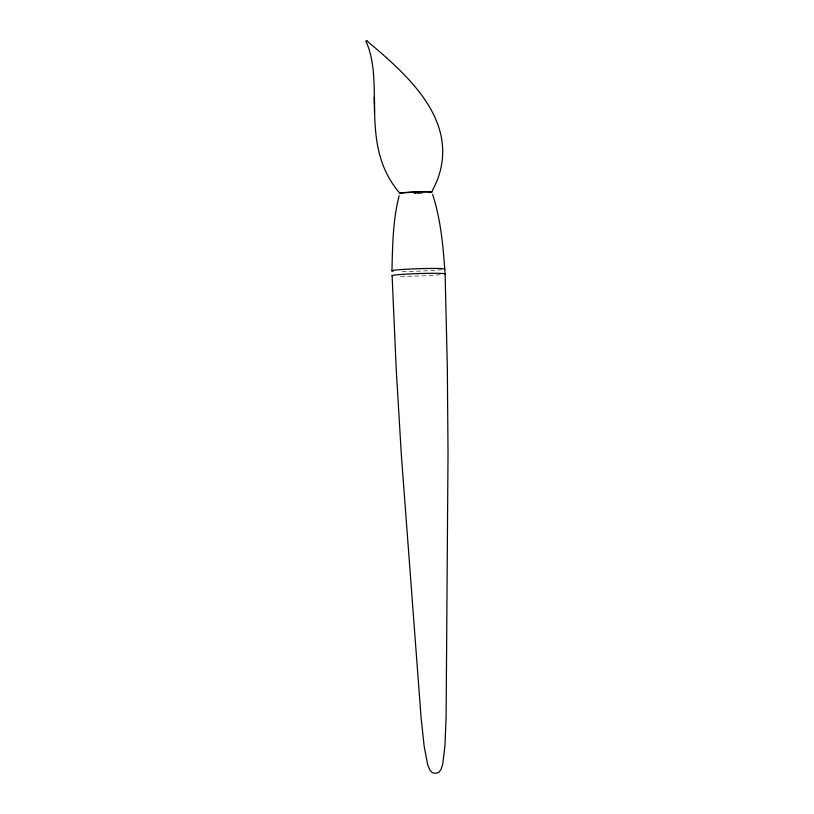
<?xml version="1.0" encoding="UTF-8"?>
<svg xmlns="http://www.w3.org/2000/svg" width="814" height="814" viewBox="0 0 814 814"><rect width="100%" height="100%" fill="white"/><g stroke="black" fill="none" stroke-linecap="round" stroke-linejoin="round"><path stroke-width="0.61" stroke-dasharray="4.07 3.05" d="M418.477 193.315A15.965 0.783 -2.4 0 1 414.306 193.498M440.211 274.745A26.526 1.211 -1.9 0 1 398.168 276.241M441.87 269.688A26.526 1.211 -1.9 0 1 401.251 271.418M422.466 193.325A15.965 0.722 -1.9 0 1 414.326 193.671"/><path stroke-width="1.22" d="M391.941 270.848C392.623 245.736 392.765 220.177 399.175 195.716M366.941 40.761C366.656 41.514 365.272 41.463 366.697 40.741C407.651 75.061 460.744 121.398 436.701 181.614L431.756 191.962M399.867 193.356C358.343 144.841 385.5 84.117 365.974 41.382M432.631 194.526C441.025 220.055 443.152 247.191 445.105 273.84L447.334 367.562L448.026 453.225L446.113 716.432L444.983 745.482L442.765 764L440.995 769.474L438.614 772.557L435.5 773.3L432.336 772.761L429.761 769.871L427.625 764.529L424.155 746.214L421.062 717.327L401.343 454.884L396.235 369.373L392.104 275.712M374.552 112.932L374.42 96.774L374.46 104.253M429.863 192.43A15.965 0.783 -2.4 0 1 428.774 192.562M400.071 193.447A15.965 0.783 -2.4 0 1 415.364 191.89A15.965 0.783 -2.4 0 1 431.674 192.063M393.091 271.123A26.526 1.211 -1.9 0 1 415.74 268.803A26.526 1.211 -1.9 0 1 444.841 269.129M392.46 275.865A26.526 1.211 -1.9 0 1 417.643 273.606A26.526 1.211 -1.9 0 1 445.004 273.992M400.091 193.549A15.965 0.722 -1.9 0 1 415.252 192.185A15.965 0.722 -1.9 0 1 431.715 192.419"/></g></svg>
